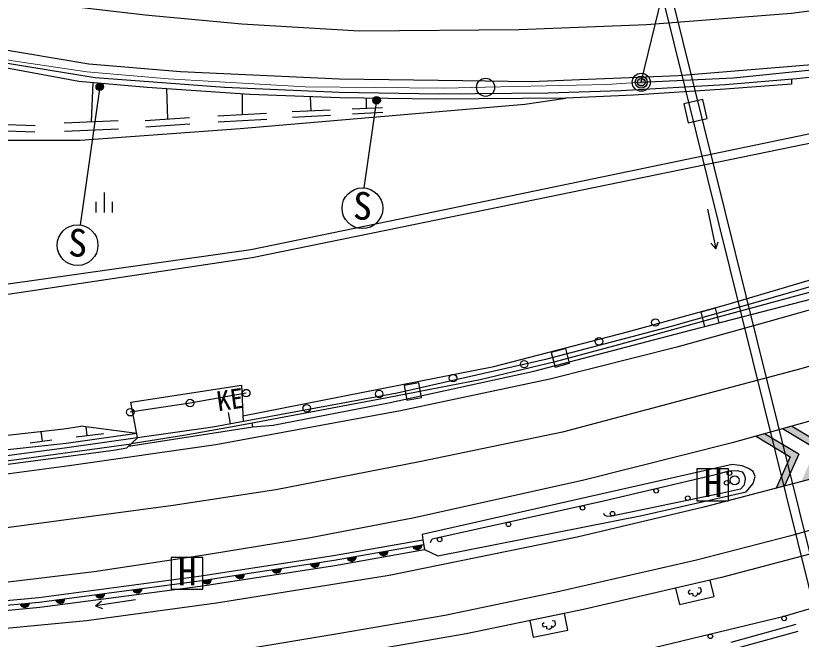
# Model space of a CAD drawing. Units: millimetres at full size, sheet at 1:1000; details may follow other scales. Extents: x -26383562 to 680000, y -222580654 to 380000.
# Drawn here: x 335266 to 387314, y 255438 to 296742 of the extents above; entities that cross this region are included whole.
import ezdxf
from ezdxf.enums import TextEntityAlignment as Align

# ---------------------------------------------------------------- set-up
doc = ezdxf.new("R2010")
doc.units = ezdxf.units.MM
doc.header["$LTSCALE"] = 1000
doc.header["$PDMODE"] = 32
doc.header["$PDSIZE"] = 500
doc.linetypes.add('CHAIN', pattern=[18.5, 12, -1.5, 3.5, -1.5])
for name, color, linetype, lineweight in [('M-BGD', 7, 'Continuous', 25), ('M-BGD-EXST', 7, 'Continuous', 25), ('M-BMK', 2, 'CHAIN', 13), ('M-BMK-SRVR', 3, 'Continuous', 25), ('M-STR-STRC', 7, 'Continuous', 25)]:
    doc.layers.add(name, color=color, linetype=linetype, lineweight=lineweight)
doc.layers.add('M-OTRS', color=6, linetype='Continuous')
doc.styles.add('ＭＳ ゴシック', font='')
doc.styles.get('ＭＳ ゴシック').set_extended_font_data('MS Gothic')

msp = doc.modelspace()

# ---------------------------------------------------------------- hatches: boundary and pattern name
at = {"layer": 'M-BGD'}
for points in [[(359941, 261310), (359325, 261200, 0.84072)], [(362186, 261708), (361570, 261598, 0.84072)], [(357839, 260937), (357222, 260828, 0.84072)], [(355395, 260527), (354777, 260432, 0.84072)], [(350430, 259764), (349811, 259669, 0.84072)], [(352865, 260138), (352246, 260043, 0.84072)], [(348246, 259428), (347627, 259333, 0.84072)], [(343648, 258805), (343028, 258723, 0.84072)], [(341171, 258478), (340551, 258397, 0.84072)], [(336176, 257844), (335553, 257785, 0.84072)], [(338527, 258130), (337906, 258048, 0.84072)]]:
    msp.add_hatch(color=256, dxfattribs=at).paths.add_polyline_path(points)
at = {"layer": 'M-BGD-EXST'}
for points in [[(340618, 291918, 1), (341057, 292157, 0.41421), (340718, 292257, 0.41421)], [(358955, 291021, 1), (359394, 291260, 0.41421), (359055, 291360, 0.41421)]]:
    msp.add_hatch(color=256, dxfattribs=at).paths.add_polyline_path(points)
at = {"layer": 'M-STR-STRC'}
for points in [[(377047, 292552, 1), (376372, 292122, 1)], [(388860, 268238), (386676, 269552), (386079, 269386), (388286, 268058), (387315, 265892), (387765, 266010), (387875, 266041)], [(387139, 267698), (384886, 269054), (384290, 268887), (386565, 267518), (385639, 265452), (386198, 265598)]]:
    msp.add_hatch(color=256, dxfattribs=at).paths.add_polyline_path(points)

# ---------------------------------------------------------------- linework, layer by layer
at = {"layer": 'M-BGD'}
for p, q in [((375131, 309967), (390228, 249101)), ((375713, 310111), (390793, 249315)), ((340385, 292299), (340272, 289728)), ((345255, 291899), (345312, 289897)), ((350266, 291563), (350276, 290207)), ((354773, 291376), (354818, 290448)), ((358488, 291275), (358479, 290615)), ((353579, 290389), (356110, 290510)), ((357568, 290568), (359562, 290671)), ((343852, 289800), (346772, 289994)), ((348663, 290116), (351888, 290298)), ((353596, 290028), (356128, 290150)), ((357584, 290243), (359579, 290345)), ((332420, 289615), (336557, 289481)), ((338483, 289649), (342061, 289807)), ((343880, 289384), (346800, 289578)), ((348686, 289712), (351911, 289894)), ((332406, 289187), (336543, 289054)), ((338508, 289090), (342086, 289248)), ((341139, 283713), (341139, 285041)), ((340606, 283713), (340606, 284410)), ((341673, 283713), (341673, 284410)), ((381648, 281292), (381805, 281773)), ((349339, 270451), (349478, 269701)), ((336922, 269201), (337012, 268564)), ((343287, 269068), (339577, 269546)), ((339919, 269502), (339987, 268938)), ((336228, 268454), (337667, 268657)), ((339282, 268854), (341112, 269073)), ((340545, 257664), (341014, 257477)), ((382661, 255248), (386983, 256433)), ((382787, 254789), (387109, 255974))]:
    msp.add_line(p, q, dxfattribs=at)
for points in [[(436560, 302096), (436330, 301981), (434739, 301625), (427222, 299798), (417622, 297522), (410387, 295995), (403119, 294651), (393341, 293252), (387025, 292552), (382274, 292163), (375350, 291773), (370549, 291603), (363317, 291540), (356687, 291665), (349103, 291986), (340537, 292621), (332123, 294006), (321861, 295729), (311780, 297344)], [(376710, 292337), (382821, 292637), (395570, 293925), (402957, 294982), (410272, 296346), (416459, 297639), (423444, 299246), (430920, 300980), (435994, 302246), (436287, 302294), (436584, 302282)], [(386676, 292523), (386675, 292213), (382276, 291875), (376191, 291480), (371720, 291276), (363096, 291205), (356748, 291301), (350782, 291529), (343976, 291985), (339438, 292382), (333462, 293485), (324052, 295057), (316347, 296280), (307740, 297349), (300790, 298033), (292903, 298706), (285391, 299173), (278964, 299467), (272470, 299686), (264723, 299790), (255551, 299697), (249132, 299407), (241540, 298868), (239024, 298610)], [(437153, 296277), (434501, 296418), (395460, 290497), (360705, 283273), (350837, 281235), (332252, 278609), (327342, 278228), (319942, 277882), (312305, 277425), (304752, 277314), (296815, 277393), (287396, 277777), (282910, 278058), (271466, 279525), (251158, 282468), (234806, 284952), (229788, 286157), (223223, 288104), (219636, 289298)], [(437315, 295718), (434497, 295793), (395598, 289868), (360766, 282715), (350934, 280696), (332236, 277907), (327338, 277552), (319972, 277163), (312349, 276640), (304759, 276438), (296793, 276517), (287351, 276902), (282826, 277185), (271347, 278657), (251030, 281601), (234638, 284092), (229561, 285310), (222960, 287268), (219359, 288467)], [(350323, 270237), (358289, 271806), (366946, 273511), (375789, 275800), (382308, 277600), (391285, 280241), (399297, 282917), (404295, 284648), (410801, 287096), (421459, 290822), (428686, 293350), (435283, 295657)], [(350970, 269518), (352317, 269610), (360082, 271132), (369597, 273198), (379466, 275771), (388008, 277997), (395832, 280682), (405340, 283945), (414906, 287270), (424225, 290509), (431688, 293342), (437407, 295399)], [(436259, 295216), (428321, 292500), (423138, 290727), (417515, 288669), (408413, 285475), (398818, 282000), (389291, 278805), (381561, 276719), (375196, 274947), (371009, 273805)], [(213679, 292675), (224506, 288743), (229395, 287256), (233017, 286449), (236829, 286031), (242095, 285963), (248385, 286098), (265311, 286904), (284360, 287741), (291127, 287840), (295291, 287744), (304788, 287954), (325117, 288501), (339539, 288491), (350126, 289273), (368997, 290893), (371720, 291276)], [(411438, 286878), (401621, 283350), (396842, 281657), (390940, 279666), (384604, 277834), (378701, 276167), (370360, 273979), (360529, 271749), (348334, 269488), (338645, 268112), (330368, 267013), (318101, 266064), (306405, 265741), (294549, 265929), (285204, 266380), (276818, 267101), (267564, 268118), (258978, 269371), (253020, 270434), (244506, 272175), (237623, 273712)], [(453130, 284771), (432828, 276509), (420259, 271762), (405269, 266213), (397016, 263552), (389388, 261471), (382024, 259536), (372885, 257405), (365112, 255809), (349474, 253085), (338013, 251693), (331557, 251065), (327811, 250840), (318106, 250244), (301863, 249865), (287125, 250295), (281551, 250590), (277537, 250918), (265342, 252214), (251534, 253855), (245287, 254597), (244448, 254546), (240340, 252244)], [(381091, 283929), (381648, 281292), (381310, 281668)], [(376924, 254734), (386188, 256976), (398908, 260702), (409169, 264007), (417829, 267073), (425999, 270342), (429080, 271481), (433860, 273384), (438343, 275103)], [(343287, 269068), (338605, 268403), (330233, 267500), (317993, 266608), (306391, 266224), (294558, 266223), (285223, 266674), (276846, 267393), (267601, 268410), (259025, 269661), (253076, 270723), (244567, 272462), (237693, 273998)], [(371009, 273805), (366027, 272626), (359882, 271425), (350116, 269609)], [(343342, 268779), (342892, 271147), (350218, 272278), (350343, 269861)], [(350537, 271742), (346814, 271086), (342858, 270480)], [(342744, 268229), (350977, 269519), (350932, 269761)], [(350116, 269609), (346411, 268945), (342915, 268386)], [(291518, 266076), (291587, 266671), (292132, 267003), (301119, 266820), (306535, 266882), (314487, 267209), (321217, 267631), (325938, 267961), (332724, 268728), (338456, 269374), (339577, 269546)], [(290756, 266112), (291393, 265523), (297107, 265314), (304114, 265220), (312364, 265366), (319457, 265709), (326123, 266032), (334597, 267026), (341740, 267958), (342633, 268127), (343342, 268779)], [(311444, 265539), (324811, 266298), (330963, 266802), (335326, 267343), (342915, 268386)], [(362740, 261851), (362850, 262087), (374115, 264582), (381726, 266382), (382532, 266590), (383067, 266621), (383400, 266522), (383535, 266325), (383597, 266133), (383566, 265894), (383504, 265619), (383290, 265386), (382095, 265116), (374661, 263571), (374400, 263586), (374278, 263661), (374232, 263773)], [(240465, 262905), (245354, 261852), (249411, 260966), (255468, 259974), (259631, 259285), (268110, 258157), (274447, 257429), (279021, 256976), (287029, 256424), (293647, 256179), (301919, 256033), (309005, 256082), (321668, 256574), (330345, 257292), (336830, 257906), (347436, 259304), (356362, 260675), (362288, 261726)], [(240532, 263207), (245420, 262155), (249469, 261270), (255519, 260279), (259677, 259591), (268148, 258464), (274480, 257736), (279047, 257284), (287046, 256733), (293655, 256488), (301921, 256342), (308998, 256391), (321649, 256883), (330317, 257600), (336795, 258214), (347393, 259610), (356312, 260980), (362234, 262030)], [(255529, 259613), (259580, 258942), (268067, 257813), (274411, 257084), (278992, 256630), (287011, 256078), (293637, 255832), (301917, 255686), (309013, 255735), (321689, 256227), (330375, 256946), (336869, 257562), (347485, 258960), (356419, 260333), (362349, 261384)], [(379949, 258697), (379829, 258586), (379890, 258433), (380097, 258487), (380118, 258330), (380319, 258298), (380463, 258421), (380439, 258525), (380543, 258434), (380699, 258596), (380666, 258828), (380473, 258846)], [(343212, 258051), (340545, 257664), (340942, 257977)], [(370279, 256518), (370156, 256409), (370214, 256255), (370422, 256303), (370439, 256146), (370638, 256109), (370785, 256227), (370764, 256332), (370866, 256238), (371026, 256396), (370999, 256629), (370807, 256652)]]:
    msp.add_lwpolyline(points, dxfattribs=at)
for points in [[(379816, 289644), (381084, 289931), (380797, 291199), (379529, 290912)], [(380909, 276147), (381877, 276399), (381625, 277367), (380657, 277114)], [(370997, 273472), (371964, 273724), (371712, 274692), (370744, 274439)], [(361174, 271273), (362158, 271450), (361981, 272434), (360997, 272257)], [(362234, 262030), (362349, 261384), (363237, 260963), (376756, 263629), (383655, 265207), (384133, 265755), (384253, 266226), (384133, 266551), (383825, 266757), (383404, 266928), (382736, 267022), (362192, 262382)], [(379240, 257738), (381535, 258273), (381281, 259362), (378986, 258827)], [(369545, 255577), (371853, 256051), (371628, 257147), (369320, 256673)]]:
    msp.add_lwpolyline(points, close=True, dxfattribs=at)
for centre, radius in [((377647, 276420), 250), ((373911, 275172), 250), ((368954, 273660), 250), ((364243, 272736), 250), ((350537, 271742), 250), ((359345, 271688), 250), ((346814, 271086), 250), ((342858, 270480), 250), ((354550, 270737), 250), ((382551, 266440), 150), ((382901, 265966), 300), ((382371, 265798), 150), ((377700, 265276), 150), ((379791, 264790), 150), ((372823, 264142), 150), ((374808, 263755), 150), ((367912, 263054), 150), ((363359, 262046), 150), ((386181, 256820), 150), ((381293, 255637), 150)]:
    msp.add_circle(centre, radius, dxfattribs=at)
for centre, start, end in [((359624, 261309), 199.9416, 0.1594), ((361869, 261707), 199.9416, 0.1594), ((357521, 260936), 199.9416, 0.1594), ((355078, 260533), 198.6281, 358.8459), ((350112, 259770), 198.6281, 358.8459), ((352547, 260144), 198.6281, 358.8459), ((347928, 259434), 198.6281, 358.8459), ((343331, 258818), 197.3954, 357.6131), ((340854, 258491), 197.3954, 357.6131), ((335859, 257869), 195.3036, 355.5213), ((338209, 258143), 197.3954, 357.6131)]:
    msp.add_arc(centre, 318, start, end, dxfattribs=at)
at = {"layer": 'M-BGD-EXST'}
for p, q in [((340837, 292037), (339538, 282886)), ((359174, 291140), (358324, 285337)), ((382493, 266719), (380393, 266719)), ((380393, 266719), (380393, 264619)), ((382493, 264619), (382493, 266719)), ((380393, 264619), (382493, 264619)), ((347658, 260862), (345558, 260862)), ((345558, 260862), (345558, 258762)), ((347658, 258762), (347658, 260862)), ((345558, 258762), (347658, 258762))]:
    msp.add_line(p, q, dxfattribs=at)
for centre, radius in [((340837, 292037), 250), ((359174, 291140), 250), ((358236, 283990), 1350), ((339364, 281547), 1350)]:
    msp.add_circle(centre, radius, dxfattribs=at)
at = {"layer": 'M-BMK'}
msp.add_lwpolyline([(243351, 299690), (250357, 299957), (266868, 300404), (279302, 299939), (297899, 298779), (308200, 297784), (321263, 296177), (327220, 295268), (335085, 293743), (339970, 293032), (345361, 292564), (354442, 292026), (363677, 291942), (366397, 292002), (374423, 292181), (376710, 292337)], dxfattribs=at)
at = {"layer": 'M-BMK-SRVR'}
for centre in [(366397, 292002), (376710, 292337)]:
    msp.add_circle(centre, 600, dxfattribs=at)
at = {"layer": 'M-OTRS'}
msp.add_point((376710, 292337), dxfattribs=at)
msp.add_point((376710, 292337), dxfattribs=at)
at = {"layer": 'M-STR-STRC'}
for p, q in [((376710, 292337), (386848, 334161)), ((388286, 268058), (386079, 269386)), ((388855, 268240), (386676, 269552)), ((386578, 267510), (384290, 268887)), ((387148, 267693), (384886, 269054)), ((386571, 267532), (385639, 265452)), ((387143, 267708), (386198, 265598))]:
    msp.add_line(p, q, dxfattribs=at)
for points in [[(239734, 303111), (245099, 303260), (262434, 304109), (277794, 304179), (292022, 303336), (304789, 302255), (315420, 301013), (326802, 299359), (338350, 297436), (343839, 296802), (350245, 296214), (358051, 295750), (368615, 295820), (377052, 296163), (386661, 296908), (395560, 298096), (407851, 299959), (428674, 304327), (444758, 308045)], [(242466, 299832), (250359, 300492), (257094, 300861), (261923, 300790), (272916, 300931), (284925, 300359), (296047, 299618), (303757, 298950), (309345, 298412), (317432, 297350), (324687, 296173), (333785, 294604), (340100, 293564), (346186, 293047), (356718, 292569), (364887, 292453), (369401, 292389), (379163, 292779), (390420, 293709), (395217, 294289), (405289, 295753), (414411, 297467), (427240, 300369), (437618, 302855)], [(436612, 290295), (422420, 285149), (404730, 278735), (397590, 276325), (387283, 273358), (380889, 271641), (371500, 269146), (362016, 267182), (352502, 265339), (345700, 264309), (334155, 262752)], [(436782, 286555), (428673, 283495), (424926, 282002), (419752, 280187), (414577, 278291), (408314, 276145), (403626, 274574), (398042, 272828), (390790, 270699), (382737, 268455), (372913, 265976), (361689, 263489), (354793, 262168), (348038, 261047), (340464, 259916), (330325, 258695)], [(412018, 285188), (402294, 281755), (397419, 280129), (391339, 278228), (384945, 276421), (379072, 274783), (370657, 272658), (360760, 270579), (348527, 268311), (338808, 266930), (330493, 265826), (318163, 264872), (306412, 264547), (294511, 264737), (285124, 265190), (276701, 265913), (267413, 266935), (258787, 268193), (252796, 269263), (244256, 271008)], [(440794, 284806), (431108, 280869), (425695, 278730), (420436, 276661), (415538, 274837), (410676, 273057), (405911, 271488), (397256, 268711), (387765, 266010), (380857, 264198), (372475, 262211), (360016, 259662), (348574, 257825), (339951, 256665), (331615, 255871)], [(441521, 281624), (428077, 276301), (422883, 274194), (417454, 272136), (413407, 270674), (405868, 268078), (401969, 266759), (396525, 265114), (386527, 262263), (380371, 260688), (371098, 258565), (363687, 257003), (356738, 255821), (350240, 254739), (342144, 253652), (334964, 252855)]]:
    msp.add_lwpolyline(points, dxfattribs=at)
msp.add_circle((376710, 292337), 400, dxfattribs=at)

# ---------------------------------------------------------------- texts
at = {"layer": 'M-BGD', "style": 'ＭＳ ゴシック'}
msp.add_text('KE', height=1320, rotation=8.13, dxfattribs=at).set_placement((348735, 270146), align=Align.BOTTOM_LEFT)
at = {"layer": 'M-BGD-EXST', "style": 'ＭＳ ゴシック'}
for p in [(357581, 282697), (338708, 280254)]:
    msp.add_text('S', height=1833, rotation=358.508, dxfattribs=at).set_placement(p, align=Align.BOTTOM_LEFT)
for p in [(380845, 264311), (346011, 258454)]:
    msp.add_text('H', height=1833, dxfattribs=at).set_placement(p, align=Align.BOTTOM_LEFT)

doc.saveas('drawing.dxf')
